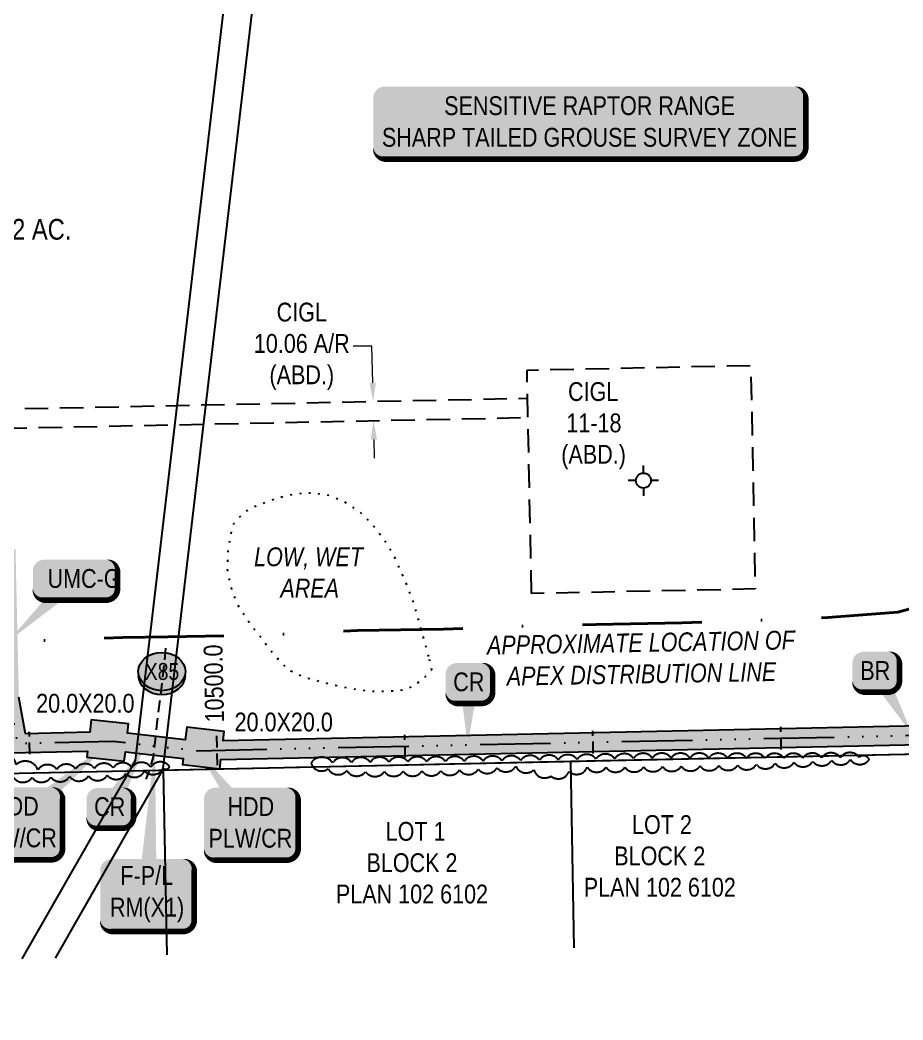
# Model space of a CAD drawing. Extents: x 88833 to 97610, y 5963373 to 5974710.
# Drawn here: x 94352 to 94822, y 5964154 to 5964686 of the extents above; entities that cross this region are included whole.
import ezdxf
from ezdxf.enums import TextEntityAlignment as Align

# ---------------------------------------------------------------- set-up
doc = ezdxf.new("R2010")
doc.units = 0
doc.header["$LTSCALE"] = 5
doc.header["$PDSIZE"] = 5
for name, pattern in [('0', [1, 1, 0]), ('COOP2', [10, 5, -1, 0, -1, 0, -1, 0, -1, 0, -1]), ('DASHDOT', [25.4, 12.7, -6.35, 0, -6.35]), ('foc-ACCESSROAD', [3.75, 2.5, -1.25]), ('foc-QUARTERLINE', [33, 25, -3, 2, -3]), ('foc-TIELINE', [1.875, 1.25, -0.625]), ('foc-TOPO', [1, 0.2, -0.8]), ('UG_PIPE', [1.875, 1.25, -0.625])]:
    doc.linetypes.add(name, pattern=pattern)
doc.layers.get('Defpoints').update_dxf_attribs({"color": 9})
for name, color, linetype in [('AS-PIPE-UG', 44, 'UG_PIPE'), ('AS-WILDLIFE-BLOCK', 131, 'Continuous'), ('F-AR', 190, 'foc-ACCESSROAD'), ('F-RW', 190, 'Continuous'), ('F-WS', 190, 'foc-ACCESSROAD'), ('F-WS-S', 8, 'Continuous'), ('L-AREAREQUIRED', 7, 'Continuous'), ('L-QSEC', 8, 'foc-QUARTERLINE'), ('L-TITLEDB', 4, 'Continuous'), ('L-TITLEDB-T', 4, 'Continuous'), ('P-APEX RECON PAY ITEMS', 240, 'Continuous'), ('P-APEX RECON-10m BUFFER', 51, 'COOP2'), ('P-APEX RECON-URBAN', 30, 'COOP2'), ('P-APEX RECON-WORK AREA', 104, 'Continuous'), ('P-BUFFER-PURPLE', 187, 'foc-TIELINE'), ('P-BUFFER-PURPLE-T', 187, 'Continuous'), ('P-CROSSINGS', 250, 'Continuous'), ('T-BUSH', 110, '0'), ('T-LOW-AREA', 48, 'foc-TOPO'), ('T-LOW-AREA-T', 48, 'Continuous')]:
    doc.layers.add(name, color=color, linetype=linetype)
for name, color, linetype, lineweight in [('AS-RECON EXISTING', 151, 'DASHDOT', 40), ('AS-RECON EXISTING-T', 151, 'Continuous', 40), ('F-AR-T', 190, 'Continuous', 9), ('F-WS-T', 190, 'Continuous', 9), ('P-APEX RECON-TWS-T', 104, 'Continuous', 9)]:
    doc.layers.add(name, color=color, linetype=linetype, lineweight=lineweight)
doc.layers.add('P-APEX RECON-TO BE DRILLED-H', color=7, linetype='Continuous', true_color=0xffafe1)
doc.styles.add('1.8', font='ARIALN.TTF', dxfattribs={"height": 2})
doc.styles.add('100L', font='ARIALN.TTF', dxfattribs={"height": 10})
doc.styles.add('175L', font='ARIALN.TTF', dxfattribs={"height": 2})
doc.styles.add('80', font='ARIALN.TTF', dxfattribs={"height": 10})
doc.styles.add('80CG', font='ARIALN.TTF', dxfattribs={"height": 10})
doc.styles.add('Crossing', font='ARIALN.TTF', dxfattribs={"height": 10})
doc.dimstyles.new('Compass 5 000', dxfattribs={"dimscale": 5, "dimtxt": 9, "dimasz": 2, "dimexe": 0.2, "dimexo": 0.0625, "dimgap": 0.5, "dimtad": 0, "dimtih": 1, "dimtoh": 1, "dimzin": 0, "dimdsep": 46, "dimtxsty": '80CG', "dimcen": 0.1, "dimse1": 1, "dimse2": 1, "dimclrd": 256, "dimclrt": 256, "dimaunit": 1, "dimadec": 4, "dimazin": 0, "dimtfac": 0.06, "dimtofl": 0, "dimtmove": 0, "dimatfit": 1, "dimfxl": 0.2, "dimtolj": 1, "dimtzin": 0, "dimlwd": -1, "dimarcsym": 0})

# ---------------------------------------------------------------- blocks, each defined once
blk = doc.blocks.new('GABD')
for p, q in [((0, 0.8077887898252811), (0, 1.615577579648743)), ((-0.8077887898243716, 0), (-1.615577579648743, 0)), ((1.615577579648743, 0), (0.8077887898243716, 0)), ((0, -0.8077887898252811), (0, -1.615577579648743))]:
    blk.add_line(p, q)
blk.add_circle((0, 0), 0.8)
blk = doc.blocks.new('*D482')
at = {"layer": 'Defpoints', "color": 0, "transparency": 16777216}
for p in [(94513.4586843034, 5964482.399048276), (94540.05017584616, 5964482.949878772), (94513.66702787382, 5964472.341205915)]:
    blk.add_point(p, dxfattribs=at)
at = {"layer": 'F-AR-T', "transparency": 16777216}
for p, q in [((94539.43925265364, 5964512.442361568), (94529.43925265367, 5964512.442361567)), ((94539.84307488157, 5964492.947734002), (94539.43925265364, 5964512.442361568)), ((94540.46562038116, 5964462.89418118), (94540.67272134576, 5964452.896325951))]:
    blk.add_line(p, q, dxfattribs=at)
for points in [[(94541.50938408649, 5964492.982250829), (94538.17676567666, 5964492.913217175), (94540.05017584616, 5964482.949878772)], [(94542.13192958607, 5964462.928698007), (94538.79931117625, 5964462.859664353), (94540.25851941657, 5964472.89203641)]]:
    blk.add_solid(points, dxfattribs=at)
at = {"layer": 'F-AR-T', "transparency": 16777216, "insert": (94502.1575336907, 5964512.442361568), "char_height": 10, "attachment_point": 5, "style": '80CG'}
blk.add_mtext('\\A1;CIGL\\P10.06 A/R\\P(ABD.)', dxfattribs=at)
blk = doc.blocks.new('*U851')
h = blk.add_hatch(color=255)
edge = h.paths.add_edge_path()
edge.add_line((-109, -20), (109, -20))
edge.add_arc((109, -14), 6, 270, 360)
edge.add_line((115, -14), (115, 12.5))
edge.add_arc((109, 12.5), 6, 0, 90)
edge.add_line((109, 18.5), (-109, 18.5))
edge.add_arc((-109, 12.5), 6, 90, 180)
edge.add_line((-115, 12.5), (-115, -14))
edge.add_arc((-109, -14), 6, 180, 270)
at = {"color": 131, "flags": 128}
blk.add_lwpolyline([(-109, -20, 3, 3, 0), (109, -20, 3, 3, 0.414213562373095), (115, -14, 3, 3, 0), (115, 12.5, 3, 0, 0.414213562373095), (109, 18.5, 0, 0, 0), (-109, 18.5, 0, 0, 0.414213562373095), (-115, 12.5, 0, 0, 0), (-115, -14, 0, 3, 0.414213562373095)], format="xyseb", close=True, dxfattribs=at)
at = {"color": 131, "style": '80'}
blk.add_attdef('ENTER_TEXT_001', (-35.98567530695772, -4.996589358799454), '', height=10, dxfattribs=at)
blk = doc.blocks.new('*U869')
at = {"true_color": 0xffffa8}
h = blk.add_hatch(color=51, dxfattribs=at)
edge = h.paths.add_edge_path()
edge.add_line((-16.49999999999998, -11.5), (16.49999999999998, -11.5))
edge.add_arc((16.49999999999998, -5.499999999999993), 6.000000000000007, 269.9999999999999, 359.9999999999999)
edge.add_line((22.49999999999999, -5.5), (22.49999999999999, 4))
edge.add_arc((16.49999999999998, 3.999999999999993), 6.000000000000007, 6.361109362927026e-14, 90.00000000000007)
edge.add_line((16.49999999999998, 10), (-16.49999999999998, 10))
edge.add_arc((-16.49999999999998, 3.999999999999993), 6.000000000000007, 89.99999999999993, 179.9999999999999)
edge.add_line((-22.49999999999999, 4), (-22.49999999999999, -5.5))
edge.add_arc((-16.49999999999998, -5.499999999999993), 6.000000000000007, 180, 270.0000000000001)
at = {"color": 240, "flags": 128}
blk.add_lwpolyline([(-16.49999999999998, -11.5, 3, 3, 0), (16.49999999999998, -11.5, 3, 3, 0.4142135623730951), (22.49999999999999, -5.5, 3, 3, 0), (22.49999999999999, 4, 3, 0, 0.4142135623730951), (16.49999999999998, 10, 0, 0, 0), (-16.49999999999998, 10, 0, 0, 0.4142135623730951), (-22.49999999999999, 4, 0, 0, 0), (-22.49999999999999, -5.5, 0, 3, 0.4142135623730951)], format="xyseb", close=True, dxfattribs=at)
for points in [[(-35.60513901126009, -33.46290712377059, 0, 9.999999999999988, 0), (0, 0, 4.999999999999994, 4.999999999999994, 0)], [(-0.9975861934179426, -11.43768851242966, 0, 10, 0), (0, 0, 5, 5, 0)]]:
    blk.add_lwpolyline(points, format="xyseb", dxfattribs=at)
at = {"color": 4, "style": '80'}
blk.add_attdef('OTHER_001', (-14.69645293315144, -5.003410641200546), '', height=10, dxfattribs=at)
blk = doc.blocks.new('*U890')
at = {"true_color": 0xffffa8}
h = blk.add_hatch(color=51, dxfattribs=at)
edge = h.paths.add_edge_path()
edge.add_line((-18.99999999999998, -20), (18.99999999999997, -20))
edge.add_arc((18.99999999999998, -13.99999999999999), 6.000000000000007, 269.9999999999999, 359.9999999999999)
edge.add_line((24.99999999999999, -14), (24.99999999999999, 12.5))
edge.add_arc((18.99999999999999, 12.49999999999999), 6.000000000000007, 6.785183320455494e-14, 90.00000000000007)
edge.add_line((18.99999999999998, 18.5), (-18.99999999999997, 18.5))
edge.add_arc((-18.99999999999998, 12.49999999999999), 6.000000000000007, 89.99999999999993, 179.9999999999999)
edge.add_line((-24.99999999999999, 12.5), (-24.99999999999999, -14))
edge.add_arc((-18.99999999999999, -13.99999999999999), 6.000000000000007, 180, 270.0000000000001)
at = {"color": 240, "flags": 128}
for points in [[(50.84986986648108, 43.12902467753035, 0, 9.999999999999988, 0), (0, 0, 4.999999999999994, 4.999999999999994, 0)], [(-0.9975861934179426, -11.43768851242966, 0, 10, 0), (0, 0, 5, 5, 0)]]:
    blk.add_lwpolyline(points, format="xyseb", dxfattribs=at)
blk.add_lwpolyline([(-18.99999999999998, -20, 3, 3, 0), (18.99999999999997, -20, 3, 3, 0.4142135623730951), (24.99999999999999, -14, 3, 3, 0), (24.99999999999999, 12.5, 3, 0, 0.4142135623730951), (18.99999999999998, 18.5, 0, 0, 0), (-18.99999999999997, 18.5, 0, 0, 0.4142135623730951), (-24.99999999999999, 12.5, 0, 0, 0), (-24.99999999999999, -14, 0, 3, 0.4142135623730951)], format="xyseb", close=True, dxfattribs=at)
at = {"color": 4, "style": '80'}
blk.add_attdef('OTHER_001', (-14.69645293315144, -5.003410641200546), '', height=10, dxfattribs=at)
blk = doc.blocks.new('*U891')
at = {"true_color": 0xffffa8}
h = blk.add_hatch(color=51, dxfattribs=at)
edge = h.paths.add_edge_path()
edge.add_line((-18.99999999999998, -20), (18.99999999999997, -20))
edge.add_arc((18.99999999999998, -13.99999999999999), 6.000000000000007, 269.9999999999999, 359.9999999999999)
edge.add_line((24.99999999999999, -14), (24.99999999999999, 12.5))
edge.add_arc((18.99999999999999, 12.49999999999999), 6.000000000000007, 6.785183320455494e-14, 90.00000000000007)
edge.add_line((18.99999999999998, 18.5), (-18.99999999999997, 18.5))
edge.add_arc((-18.99999999999998, 12.49999999999999), 6.000000000000007, 89.99999999999993, 179.9999999999999)
edge.add_line((-24.99999999999999, 12.5), (-24.99999999999999, -14))
edge.add_arc((-18.99999999999999, -13.99999999999999), 6.000000000000007, 180, 270.0000000000001)
at = {"color": 240, "flags": 128}
for points in [[(-28.37429505940707, 38.30805477235069, 0, 9.999999999999988, 0), (0, 0, 4.999999999999994, 4.999999999999994, 0)], [(-0.9975861934179426, -11.43768851242966, 0, 10, 0), (0, 0, 5, 5, 0)]]:
    blk.add_lwpolyline(points, format="xyseb", dxfattribs=at)
blk.add_lwpolyline([(-18.99999999999998, -20, 3, 3, 0), (18.99999999999997, -20, 3, 3, 0.4142135623730951), (24.99999999999999, -14, 3, 3, 0), (24.99999999999999, 12.5, 3, 0, 0.4142135623730951), (18.99999999999998, 18.5, 0, 0, 0), (-18.99999999999997, 18.5, 0, 0, 0.4142135623730951), (-24.99999999999999, 12.5, 0, 0, 0), (-24.99999999999999, -14, 0, 3, 0.4142135623730951)], format="xyseb", close=True, dxfattribs=at)
at = {"color": 4, "style": '80'}
blk.add_attdef('OTHER_001', (-14.69645293315144, -5.003410641200546), '', height=10, dxfattribs=at)
blk = doc.blocks.new('*U892')
at = {"true_color": 0xffffa8}
h = blk.add_hatch(color=51, dxfattribs=at)
edge = h.paths.add_edge_path()
edge.add_line((-18.99999999999998, -20), (18.99999999999997, -20))
edge.add_arc((18.99999999999998, -13.99999999999999), 6.000000000000007, 269.9999999999999, 359.9999999999999)
edge.add_line((24.99999999999999, -14), (24.99999999999999, 12.5))
edge.add_arc((18.99999999999999, 12.49999999999999), 6.000000000000007, 6.785183320455494e-14, 90.00000000000007)
edge.add_line((18.99999999999998, 18.5), (-18.99999999999997, 18.5))
edge.add_arc((-18.99999999999998, 12.49999999999999), 6.000000000000007, 89.99999999999993, 179.9999999999999)
edge.add_line((-24.99999999999999, 12.5), (-24.99999999999999, -14))
edge.add_arc((-18.99999999999999, -13.99999999999999), 6.000000000000007, 180, 270.0000000000001)
at = {"color": 240, "flags": 128}
for points in [[(4.089662841338513, 78.79113039826434, 0, 9.999999999999988, 0), (0, 0, 4.999999999999994, 4.999999999999994, 0)], [(-0.9975861934179426, -11.43768851242966, 0, 10, 0), (0, 0, 5, 5, 0)]]:
    blk.add_lwpolyline(points, format="xyseb", dxfattribs=at)
blk.add_lwpolyline([(-18.99999999999998, -20, 3, 3, 0), (18.99999999999997, -20, 3, 3, 0.4142135623730951), (24.99999999999999, -14, 3, 3, 0), (24.99999999999999, 12.5, 3, 0, 0.4142135623730951), (18.99999999999998, 18.5, 0, 0, 0), (-18.99999999999997, 18.5, 0, 0, 0.4142135623730951), (-24.99999999999999, 12.5, 0, 0, 0), (-24.99999999999999, -14, 0, 3, 0.4142135623730951)], format="xyseb", close=True, dxfattribs=at)
at = {"color": 4, "style": '80'}
blk.add_attdef('OTHER_001', (-14.69645293315144, -5.003410641200546), '', height=10, dxfattribs=at)
blk = doc.blocks.new('*U877')
at = {"true_color": 0xffffa8}
h = blk.add_hatch(color=51, dxfattribs=at)
edge = h.paths.add_edge_path()
edge.add_line((-6.499999999999975, -11.5), (6.499999999999975, -11.5))
edge.add_arc((6.499999999999982, -5.499999999999993), 6.000000000000007, 269.9999999999999, 359.9999999999999)
edge.add_line((12.49999999999999, -5.5), (12.49999999999999, 4))
edge.add_arc((6.499999999999982, 3.999999999999993), 6.000000000000007, 6.361109362927026e-14, 90.00000000000007)
edge.add_line((6.499999999999975, 10), (-6.499999999999975, 10))
edge.add_arc((-6.499999999999982, 3.999999999999993), 6.000000000000007, 89.99999999999993, 179.9999999999999)
edge.add_line((-12.49999999999999, 4), (-12.49999999999999, -5.5))
edge.add_arc((-6.499999999999982, -5.499999999999993), 6.000000000000007, 180, 270.0000000000001)
at = {"color": 240, "flags": 128}
blk.add_lwpolyline([(-6.499999999999975, -11.5, 3, 3, 0), (6.499999999999975, -11.5, 3, 3, 0.4142135623730951), (12.49999999999999, -5.5, 3, 3, 0), (12.49999999999999, 4, 3, 0, 0.4142135623730951), (6.499999999999975, 10, 0, 0, 0), (-6.499999999999975, 10, 0, 0, 0.4142135623730951), (-12.49999999999999, 4, 0, 0, 0), (-12.49999999999999, -5.5, 0, 3, 0.4142135623730951)], format="xyseb", close=True, dxfattribs=at)
for points in [[(-0.9975861934179426, -11.43768851242966, 0, 10, 0), (0, 0, 5, 5, 0)], [(-0.8153155045217825, -33.97594803567991, 0, 9.999999999999991, 0), (0, 0, 4.999999999999996, 4.999999999999996, 0)]]:
    blk.add_lwpolyline(points, format="xyseb", dxfattribs=at)
at = {"color": 4, "style": '80'}
blk.add_attdef('OTHER_001', (-14.69645293315144, -5.003410641200546), '', height=10, dxfattribs=at)
blk = doc.blocks.new('*U894')
at = {"true_color": 0xffffa8}
h = blk.add_hatch(color=51, dxfattribs=at)
edge = h.paths.add_edge_path()
edge.add_line((-6.499999999999975, -11.5), (6.499999999999975, -11.5))
edge.add_arc((6.499999999999982, -5.499999999999993), 6.000000000000007, 269.9999999999999, 359.9999999999999)
edge.add_line((12.49999999999999, -5.5), (12.49999999999999, 4))
edge.add_arc((6.499999999999982, 3.999999999999993), 6.000000000000007, 6.361109362927026e-14, 90.00000000000007)
edge.add_line((6.499999999999975, 10), (-6.499999999999975, 10))
edge.add_arc((-6.499999999999982, 3.999999999999993), 6.000000000000007, 89.99999999999993, 179.9999999999999)
edge.add_line((-12.49999999999999, 4), (-12.49999999999999, -5.5))
edge.add_arc((-6.499999999999982, -5.499999999999993), 6.000000000000007, 180, 270.0000000000001)
at = {"color": 240, "flags": 128}
blk.add_lwpolyline([(-6.499999999999975, -11.5, 3, 3, 0), (6.499999999999975, -11.5, 3, 3, 0.4142135623730951), (12.49999999999999, -5.5, 3, 3, 0), (12.49999999999999, 4, 3, 0, 0.4142135623730951), (6.499999999999975, 10, 0, 0, 0), (-6.499999999999975, 10, 0, 0, 0.4142135623730951), (-12.49999999999999, 4, 0, 0, 0), (-12.49999999999999, -5.5, 0, 3, 0.4142135623730951)], format="xyseb", close=True, dxfattribs=at)
for points in [[(-0.9975861934179426, -11.43768851242966, 0, 10, 0), (0, 0, 5, 5, 0)], [(19.17366396346551, -33.88353419161138, 0, 9.99999999999999, 0), (0, 0, 4.999999999999995, 4.999999999999995, 0)]]:
    blk.add_lwpolyline(points, format="xyseb", dxfattribs=at)
at = {"color": 4, "style": '80'}
blk.add_attdef('OTHER_001', (-14.69645293315144, -5.003410641200546), '', height=10, dxfattribs=at)
blk = doc.blocks.new('xing2')
h = blk.add_hatch(color=50)
h.dxf.hatch_style = 1
edge = h.paths.add_edge_path()
edge.add_ellipse((0, 0), major_axis=(-12.5, 0), ratio=0.8162973455633619, start_angle=0, end_angle=360)
h = blk.add_hatch(color=250)
h.dxf.hatch_style = 1
edge = h.paths.add_edge_path()
edge.add_ellipse((0, -2.047489049626165), major_axis=(-12.5, 0), ratio=0.8162973455633619, start_angle=0, end_angle=180)
edge.add_line((12.5, -2.047489049626165), (12.5, 0))
edge.add_ellipse((0, 0), major_axis=(-12.5, 0), ratio=0.8162973455633619, start_angle=0, end_angle=180, ccw=False)
edge.add_line((-12.5, 0), (-12.5, -2.047489049626165))
at = {"color": 250}
blk.add_ellipse((0, 0), major_axis=(-12.5, 0), ratio=0.8162973455633619, dxfattribs=at)
blk.add_ellipse((0, -2.047489049626165), major_axis=(-12.5, 0), ratio=0.8162973455633619, start_param=0, end_param=3.141592653589793, dxfattribs=at)
at = {"color": 250, "style": 'Crossing'}
blk.add_attdef('CROSSING', text='', height=9, dxfattribs=at).set_placement((0.08916442567715421, 0.0199513138486509), align=Align.MIDDLE_CENTER)
at = {"color": 250, "style": 'Crossing', "flags": 1}
for tag, p in [('OWNER', (0.08916442567715421, -12.49201765665748)), ('DESCRIPTION', (0.08916442567715421, -25.770021277247)), ('LOCATION', (0.08916442567715421, -39.30337514164421)), ('DWG_REF', (0.08916442567715421, -52.83672900604233))]:
    blk.add_attdef(tag, text='', height=9, dxfattribs=at).set_placement(p, align=Align.MIDDLE_CENTER)
blk = doc.blocks.new('*U1200')
at = {"true_color": 0xffffa8}
h = blk.add_hatch(color=51, dxfattribs=at)
edge = h.paths.add_edge_path()
edge.add_line((-6.499999999999975, -11.5), (6.499999999999975, -11.5))
edge.add_arc((6.499999999999982, -5.499999999999993), 6.000000000000007, 269.9999999999999, 359.9999999999999)
edge.add_line((12.49999999999999, -5.5), (12.49999999999999, 4))
edge.add_arc((6.499999999999982, 3.999999999999993), 6.000000000000007, 6.361109362927026e-14, 90.00000000000007)
edge.add_line((6.499999999999975, 10), (-6.499999999999975, 10))
edge.add_arc((-6.499999999999982, 3.999999999999993), 6.000000000000007, 89.99999999999993, 179.9999999999999)
edge.add_line((-12.49999999999999, 4), (-12.49999999999999, -5.5))
edge.add_arc((-6.499999999999982, -5.499999999999993), 6.000000000000007, 180, 270.0000000000001)
at = {"color": 240, "flags": 128}
for points in [[(18.66855939417882, 32.84967319477791, 0, 9.99999999999999, 0), (0, 0, 4.999999999999995, 4.999999999999995, 0)], [(-0.9975861934179426, -11.43768851242966, 0, 10, 0), (0, 0, 5, 5, 0)]]:
    blk.add_lwpolyline(points, format="xyseb", dxfattribs=at)
blk.add_lwpolyline([(-6.499999999999975, -11.5, 3, 3, 0), (6.499999999999975, -11.5, 3, 3, 0.4142135623730951), (12.49999999999999, -5.5, 3, 3, 0), (12.49999999999999, 4, 3, 0, 0.4142135623730951), (6.499999999999975, 10, 0, 0, 0), (-6.499999999999975, 10, 0, 0, 0.4142135623730951), (-12.49999999999999, 4, 0, 0, 0), (-12.49999999999999, -5.5, 0, 3, 0.4142135623730951)], format="xyseb", close=True, dxfattribs=at)
at = {"color": 4, "style": '80'}
blk.add_attdef('OTHER_001', (-14.69645293315144, -5.003410641200546), '', height=10, dxfattribs=at)

msp = doc.modelspace()

# ---------------------------------------------------------------- hatches: boundary and pattern name
at = {"layer": 'P-APEX RECON-10m BUFFER', "transparency": 33554687}
h = msp.add_hatch(color=256, dxfattribs=at)
h.dxf.hatch_style = 1
h.paths.add_polyline_path([(94027.14514749341, 5964387.752382588), (94044.0940982282, 5964388.107336304), (94044.2007155438, 5964383.087543247), (94064.18029968208, 5964383.51189732), (94064.07373316944, 5964388.52929846), (94130.82409521048, 5964389.947035076), (94130.93071253416, 5964384.92724164), (94136.02959089138, 5964385.035538679), (94136.54419630962, 5964368.792958484), (94131.55067934319, 5964368.634751422), (94132.18350758974, 5964348.660683556), (94152.15757545638, 5964349.293511802), (94151.52474720965, 5964369.267579658), (94146.53123024282, 5964369.109372607), (94146.01992694924, 5964385.247727269), (94150.91029667259, 5964385.351595713), (94150.80367934876, 5964390.371389149), (94236.89238976364, 5964392.199860375), (94236.99925407593, 5964387.168438139), (94241.94306721911, 5964387.273441688), (94242.44197502449, 5964357.686458154), (94249.18530391603, 5964321.822705471), (94208.55380888564, 5964316.296363313), (94190.71280916203, 5964314.615190696), (94028.7997072336, 5964310.203413362), (94028.90627836264, 5964305.20844037), (94191.01553752056, 5964309.625562559), (94209.12506125688, 5964311.332038432), (94250.10969647916, 5964316.906411633), (94250.60739045155, 5964314.259473627), (94251.78947954964, 5964302.70376456), (94259.80872703707, 5964296.748103892), (94262.13829000475, 5964299.725882212), (94260.50487357145, 5964315.693616897), (94252.41833084896, 5964358.701124453), (94251.932954911, 5964387.485620755), (94256.97883821453, 5964387.592792201), (94256.87197390206, 5964392.624214459), (94340.27434668165, 5964394.395629537), (94341.85686531388, 5964324.917067632), (94346.984424141, 5964296.269312441), (94388.34945951463, 5964297.197482883), (94387.98996752787, 5964294.025802822), (94407.84691421705, 5964291.775130286), (94408.40958232744, 5964296.739366718), (94439.15376362695, 5964293.254687744), (94438.78661667829, 5964290.015470473), (94458.64356336747, 5964287.764797927), (94459.20323889396, 5964292.70263178), (94839.16438874399, 5964300.866344762), (94838.84242838134, 5964310.853778367), (94460.33880746558, 5964302.721381343), (94460.89423591386, 5964307.621744606), (94441.03728922502, 5964309.872417163), (94440.27909989991, 5964303.183161087), (94409.5349186008, 5964306.667840073), (94410.09758676344, 5964311.632076976), (94390.24064007442, 5964313.882749522), (94389.48517479972, 5964307.217526848), (94355.31292144483, 5964306.450751837), (94351.82872625299, 5964325.917007469), (94350.03661970304, 5964404.597272795), (94256.65979686835, 5964402.614006395), (94256.55448414183, 5964407.572376349), (94236.57490000322, 5964407.148022277), (94236.68021273075, 5964402.189652282), (94150.59150231873, 5964400.361180928), (94150.48594259989, 5964405.33117984), (94130.50635846128, 5964404.906825778), (94130.61191818077, 5964399.936826814), (94063.86155614203, 5964398.519090109), (94063.75594560937, 5964403.491481447), (94043.7763614711, 5964403.067127385), (94043.88192118249, 5964398.097128813), (94026.93200893918, 5964397.742154961)])
at = {"layer": 'P-APEX RECON-TO BE DRILLED-H', "transparency": 33554687}
h = msp.add_hatch(color=256, dxfattribs=at)
h.dxf.hatch_style = 1
h.paths.add_polyline_path([(94401.38436156562, 5964297.535635728), (94402.5096978392, 5964307.464109072), (94447.23455389972, 5964302.394799713), (94446.67188578933, 5964297.430563263), (94446.10921762664, 5964292.466326359)])

# ---------------------------------------------------------------- linework, layer by layer
at = {"layer": 'AS-PIPE-UG', "flags": 128}
msp.add_lwpolyline([(94429.77559820234, 5964351.972483351), (94428.07826748354, 5964335.401772502), (94426.59385869952, 5964323.423564053), (94425.16922027344, 5964312.1510018), (94424.21839917115, 5964303.245229055), (94423.57960850935, 5964298.366538303), (94422.99107457994, 5964293.521939554), (94421.46968328324, 5964288.8150165), (94420.9129851153, 5964286.308240965), (94419.25380242617, 5964282.23005324)], dxfattribs=at)
at = {"layer": 'AS-RECON EXISTING', "flags": 128}
msp.add_lwpolyline([(94143.24833435786, 5964352.245432088), (94145.78577911576, 5964352.277282813), (94162.81484454419, 5964352.830549662), (94172.37201837893, 5964353.23780468), (94182.99441436947, 5964353.460671333), (94205.32274005377, 5964352.920456802), (94220.43573436797, 5964353.283005531), (94227.18131663489, 5964354.335705928), (94243.35077043227, 5964354.049343484), (94246.1768284552, 5964354.142210099), (94247.96995072709, 5964354.468239196), (94251.24377081117, 5964354.078617184), (94277.30027330446, 5964355.108818317), (94290.76525978743, 5964355.685837363), (94305.45603847018, 5964355.529608597), (94328.80463385482, 5964355.302894165), (94342.63977412716, 5964355.427438524), (94375.25554911813, 5964356.247149273), (94407.12473941242, 5964357.644645343), (94431.02723713976, 5964357.986458292), (94462.70358607179, 5964358.460159033), (94499.85341209358, 5964359.626075725), (94531.70115260065, 5964361.29676332), (94577.52303931228, 5964362.001387138), (94624.49323189438, 5964363.788941823), (94658.65225506052, 5964364.541863822), (94704.09280968402, 5964365.342949712), (94729.19640014267, 5964366.312350099), (94762.67699268772, 5964367.142951118), (94781.66500743877, 5964368.271248179), (94818.87922991208, 5964371.132971136), (94829.3782349597, 5964373.905885224), (94839.4673108414, 5964375.802165762), (94851.67296116873, 5964377.017216519), (94854.01563523906, 5964378.190130576), (94859.52470823574, 5964382.562540866), (94862.06157475091, 5964386.448980439), (94873.10849429069, 5964405.727398052), (94878.31006468496, 5964414.271049444), (94883.27816785139, 5964422.654336621), (94893.51212208488, 5964440.54072308), (94897.68823922108, 5964445.512518797), (94901.68329243446, 5964448.459856896), (94903.57696517059, 5964449.682554597), (94904.87521017842, 5964450.072415527), (94910.50561102865, 5964450.940142744), (94920.64754904131, 5964450.533318772), (94926.20736232171, 5964450.684212291), (94928.77831111701, 5964450.688456435)], dxfattribs=at)
at = {"layer": 'F-AR', "flags": 128}
msp.add_lwpolyline([(94024.82688057805, 5964462.215107487), (94622.35876968795, 5964474.592705257), (94622.15541349792, 5964484.650650943), (94024.61853700747, 5964472.272949834)], close=True, dxfattribs=at)
at = {"layer": 'F-RW', "flags": 128}
for points in [[(94353.61818782458, 5964186.752368575), (94411.06, 5964287.473), (94413.7960000002, 5964292.272), (94507.531, 5965090.159), (94507.43400000001, 5965093.578), (94504.60118805726, 5965193.688844485)], [(94519.57817483194, 5965193.996432844), (94522.41100000021, 5965093.881), (94522.5350000002, 5965089.531), (94428.39500000021, 5964287.867999987), (94428.349, 5964287.476), (94427.85800000021, 5964286.616), (94371.09789240386, 5964187.118668714)]]:
    msp.add_lwpolyline(points, dxfattribs=at)
at = {"layer": 'F-WS', "flags": 128}
msp.add_lwpolyline([(94624.25214744711, 5964380.946720698), (94621.84906753877, 5964499.802444506), (94740.70358511983, 5964502.264461066), (94743.1066650278, 5964383.408737257)], close=True, dxfattribs=at)
at = {"layer": 'L-QSEC', "flags": 128}
msp.add_lwpolyline([(94029.44090824205, 5964278.535464543), (95641.673, 5964313.204)], dxfattribs=at)
at = {"layer": 'L-TITLEDB', "flags": 128}
for points in [[(94430.61658730547, 5964188.852919568), (94428.66817199573, 5964287.120223908), (94644.88827724825, 5964291.769699888), (94646.79834746187, 5964192.590940187)], [(94644.88827724825, 5964291.769699888), (94839.32419684828, 5964295.950740948), (94853.25444397131, 5963493.188894486)]]:
    msp.add_lwpolyline(points, dxfattribs=at)
at = {"layer": 'P-APEX RECON-URBAN', "ltscale": 1.5, "flags": 128}
msp.add_lwpolyline([(89862.3144231309, 5969420.077827768), (89867.2103470219, 5969428.524596035), (89870.14172876735, 5969432.837993488), (89871.23414804651, 5969440.262044829), (89870.98573738692, 5969451.31204584), (89869.21394255273, 5969465.882083628), (89874.38183079123, 5969505.037689408), (89878.80659277725, 5969544.863734503), (89884.1514435575, 5969585.191215969), (89892.20559743706, 5969617.100633054), (89902.64243527879, 5969647.039175081), (89920.51151465335, 5969655.251927998), (90029.9257993548, 5969662.380119214), (90138.48069039815, 5969668.857980965), (90357.81694192986, 5969689.032902524), (90562.77498142899, 5969696.813603154), (90589.95981035582, 5969720.18618715), (90720.27254620194, 5969722.878932685), (90776.00617715603, 5969735.86694721), (91186.50274065787, 5969696.001902156), (91462.20749338125, 5969691.780471366), (92125.72649659759, 5969704.861594442), (92128.77294061036, 5969486.170019364), (92217.36435684729, 5969300.618202974), (92221.26775278136, 5969073.304265536), (93093.27690921753, 5969087.635830862), (93106.74073312819, 5968355.068553096), (93124.6981280196, 5968305.644354363), (93129.21661116328, 5968093.237360269), (93161.83295964824, 5968029.816529077), (93132.24549880826, 5967948.401460741), (93140.25788409355, 5967559.936543403), (93144.05561528994, 5967553.379365988), (93150.53987551002, 5967550.023315996), (93471.98933182954, 5967554.97460513), (93537.10975395488, 5967530.141949479), (93807.32326681334, 5967535.904419597), (93870.96798301328, 5967527.575662247), (94192.33727641888, 5967535.661390393), (94197.92342547815, 5967257.787708892), (94078.16795056922, 5967114.694833948), (94085.55366437012, 5966738.87183281), (94086.15603930214, 5966675.150077878), (93941.51745095891, 5966671.159270513), (93944.01049299899, 5966553.478190036), (93958.0435776508, 5965888.319777539), (93972.59845403822, 5965166.716988068), (93975.55523176982, 5965146.730762534), (93977.13828254829, 5965068.998099279), (93975.00792905138, 5965048.860464028), (93989.0368628249, 5964391.951417144), (94052.05034787196, 5964393.271078225), (94345.15548319234, 5964399.496451166), (94346.84279578344, 5964325.41703755), (94351.14867279292, 5964301.360032139), (94401.94702974972, 5964302.499872417), (94446.67188581123, 5964297.430563057), (95465.60363415693, 5964319.322975862)], dxfattribs=at)
at = {"layer": 'P-APEX RECON-WORK AREA', "flags": 128}
for points in [[(94838.84242838134, 5964310.853778367), (94460.33880746558, 5964302.721381343), (94460.89423591386, 5964307.621744606), (94441.03728922502, 5964309.872417163), (94440.27909989991, 5964303.183161087), (94409.5349186008, 5964306.667840073), (94410.09758676344, 5964311.632076976), (94390.24064007442, 5964313.882749522), (94389.48517479972, 5964307.217526848), (94355.31292144483, 5964306.450751837), (94351.82872625299, 5964325.917007469)], [(94346.984424141, 5964296.269312441), (94388.34945951463, 5964297.197482883), (94387.98996752787, 5964294.025802822), (94407.84691421705, 5964291.775130286), (94408.40958232744, 5964296.739366718), (94439.15376362695, 5964293.254687744), (94438.78661667829, 5964290.015470473), (94458.64356336747, 5964287.764797927), (94459.20323889396, 5964292.70263178), (94839.16438874399, 5964300.866344762)]]:
    msp.add_lwpolyline(points, dxfattribs=at)
at = {"layer": 'P-BUFFER-PURPLE'}
for p, q in [((94357.65911696442, 5964295.5093808), (94357.39013654861, 5964307.496817498)), ((94657.06867914015, 5964295.954464624), (94656.8111158612, 5964307.942152075)), ((94756.96607452162, 5964298.100825286), (94756.70851124267, 5964310.088512733)), ((94457.31681559015, 5964289.663795404), (94456.97339788487, 5964305.647378666)), ((94557.1712837586, 5964293.808103971), (94556.91372047957, 5964305.795791417))]:
    msp.add_line(p, q, dxfattribs=at)
at = {"layer": 'T-BUSH', "flags": 128}
for points in [[(94350.35852834822, 5964290.040401388, 0.52056705), (94341.50597422833, 5964294.674276809, 0.52056705), (94331.98641988031, 5964296.998759376, 0.52056705), (94323.32579806045, 5964292.332847096, 0.52056705), (94314.55719335763, 5964288.152214542, 0.52056705), (94318.91509124411, 5964283.752983259, 0.52056705), (94328.90608161401, 5964283.607807127, 0.52056705), (94338.89707198391, 5964283.462630994, 0.52056705), (94348.88806235365, 5964283.317454861, 0.52056705), (94358.87905272357, 5964283.172278728, 0.52056705), (94368.86701953117, 5964283.364800775, 0.52056705), (94378.85380874488, 5964283.688846881, 0.52056705), (94388.84059795892, 5964284.012892977, 0.52056705), (94398.82738717263, 5964284.336939093, 0.52056705), (94408.76469701974, 5964285.217949325, 0.52056705), (94418.65221076825, 5964286.659488972, 0.52056705), (94428.53972451677, 5964288.10102862, 0.52056705), (94431.90469356463, 5964288.988186545, 0.52056705), (94421.91572304649, 5964288.7403304, 0.52056705), (94411.92675252851, 5964288.492474245, 0.52056705), (94401.93778201038, 5964288.244618108, 0.52056705), (94391.94881149224, 5964287.996761964, 0.52056705), (94381.95984097396, 5964287.748905818, 0.52056705), (94371.97087045597, 5964287.501049673, 0.52056705), (94361.98189993783, 5964287.253193528, 0.52056705)], [(94507.03386673372, 5964290.852365362, 0.52056705), (94516.13036874977, 5964287.779207213, 0.52056705), (94526.07839167898, 5964286.842981771, 0.52056705), (94536.04116515166, 5964286.248393255, 0.52056705), (94546.0325643027, 5964286.362005274, 0.52056705), (94556.0239634536, 5964286.475617282, 0.52056705), (94566.0153626045, 5964286.58922929, 0.52056705), (94576.00497520615, 5964286.772444126, 0.52056705), (94585.98904616677, 5964287.171557816, 0.52056705), (94595.97311712708, 5964287.570671505, 0.52056705), (94605.92601182034, 5964288.348587217, 0.52056705), (94615.86515517395, 5964289.198818063, 0.52056705), (94625.50889202066, 5964287.292199759, 0.52056705), (94634.50135917157, 5964283.95618915, 0.52056705), (94644.1564104427, 5964286.376956208, 0.52056705), (94653.84478519109, 5964288.619787569, 0.52056705), (94663.83683026109, 5964288.619787569, 0.52056705), (94673.82887533109, 5964288.619787569, 0.52056705), (94683.81938871967, 5964288.789675247, 0.52056705), (94693.80980950427, 5964288.969834134, 0.52056705), (94703.80023028917, 5964289.14999302, 0.52056705), (94713.79065107378, 5964289.330151906, 0.52056705), (94723.78107185868, 5964289.510310793, 0.52056705), (94733.77149264341, 5964289.690469679, 0.52056705), (94743.75250772381, 5964290.131685062, 0.52056705), (94753.7299898737, 5964290.67095738, 0.52056705), (94763.70747202341, 5964291.210229688, 0.52056705), (94773.68495417299, 5964291.749502016, 0.52056705), (94783.66243632286, 5964292.288774334, 0.52056705), (94793.64378176445, 5964292.684986996, 0.52056705), (94803.63582683445, 5964292.684986996, 0.52056705), (94798.32681049916, 5964293.880047703, 0.52056705), (94788.33589600312, 5964293.729740628, 0.52056705), (94778.34498150693, 5964293.579433573, 0.52056705), (94768.35406701089, 5964293.429126509, 0.52056705), (94758.36252804575, 5964293.375017247, 0.52056705), (94748.37050418489, 5964293.395604815, 0.52056705), (94738.37848032433, 5964293.416192384, 0.52056705), (94728.38645646363, 5964293.436779952, 0.52056705), (94718.39443260278, 5964293.457367521, 0.52056705), (94708.40240874207, 5964293.477955089, 0.52056705), (94698.4103848815, 5964293.498542648, 0.52056705), (94688.4183610208, 5964293.519130216, 0.52056705), (94678.4280005804, 5964293.348442344, 0.52056705), (94668.43784602005, 5964293.154080445, 0.52056705), (94658.44769146, 5964292.959718565, 0.52056705), (94648.45753689978, 5964292.765356677, 0.52056705), (94638.46738233943, 5964292.570994787, 0.52056705), (94628.47722777937, 5964292.376632897, 0.52056705), (94618.487073219, 5964292.182271007, 0.52056705), (94608.4962905677, 5964292.029569014, 0.52056705), (94598.50481728363, 5964291.922675167, 0.52056705), (94588.51334399954, 5964291.81578132, 0.52056705), (94578.52187071547, 5964291.708887474, 0.52056705), (94568.53039743139, 5964291.601993626, 0.52056705), (94558.53892414732, 5964291.49509978, 0.52056705), (94548.54745086325, 5964291.388205932, 0.52056705), (94538.55597757916, 5964291.281312087, 0.52056705), (94528.5645042951, 5964291.174418239, 0.52056705), (94518.57303101101, 5964291.067524392, 0.52056705)]]:
    msp.add_lwpolyline(points, format="xyb", close=True, dxfattribs=at)
at = {"layer": 'T-LOW-AREA', "flags": 128}
msp.add_lwpolyline([(94569.58687932893, 5964347.453904748), (94567.82709167933, 5964354.031998272), (94565.80264976855, 5964361.225095306), (94563.79723538976, 5964368.590746298), (94561.46315678682, 5964376.396564935), (94558.30468518546, 5964384.859873892), (94554.79948504966, 5964392.907987544), (94550.85561623324, 5964401.732790953), (94545.8656656651, 5964409.570129357), (94539.99097573865, 5964417.316182541), (94532.94022564251, 5964424.419865556), (94525.06546322173, 5964429.572641718), (94516.94659495575, 5964433.133627706), (94508.48049613851, 5964434.217747109), (94503.42983729612, 5964434.397073767), (94493.78663158194, 5964432.972204863), (94484.97155156339, 5964430.152984602), (94476.57011869068, 5964426.91360011), (94470.97171456863, 5964423.783984128), (94465.82927727124, 5964417.986136776), (94463.96789297393, 5964410.929061092), (94462.79828705158, 5964402.865592666), (94462.52422765546, 5964394.141375606), (94464.18920088785, 5964385.196770755), (94465.85784223278, 5964380.2988847), (94468.02115126594, 5964375.230338538), (94470.9317126428, 5964370.322323635), (94474.17011348717, 5964365.765358718), (94477.60992119722, 5964361.13663944), (94481.02799822441, 5964356.802128159), (94484.47734610323, 5964352.239992735), (94491.50838974082, 5964343.810710373), (94495.21127290114, 5964340.400585198), (94503.27684600491, 5964336.629665762), (94512.85065709979, 5964334.022860625), (94517.92591259333, 5964332.771681542), (94523.00510936366, 5964331.565342373), (94528.14115706783, 5964330.511230263), (94538.63904855135, 5964329.120198342), (94544.04369909535, 5964329.033336197), (94549.19405195958, 5964329.263104568), (94554.23645875909, 5964329.406429242), (94561.5039278018, 5964331.750637067), (94566.93107800135, 5964335.84705476), (94571.22928912609, 5964340.210943949)], close=True, dxfattribs=at)

# ---------------------------------------------------------------- block references
at = {"layer": 'AS-WILDLIFE-BLOCK'}
ref = msp.add_blockref('*U851', (94655.03327926663, 5964631.967409985), dxfattribs=dict(at, xscale=0.9992045070000001, yscale=0.9992045070000001, zscale=0.9992045070000001))
ref.add_attrib('ENTER_TEXT_001', 'SENSITIVE RAPTOR RANGE', (94577.80962944186, 5964635.383289877), dxfattribs={"layer": '0', "color": 131, "height": 9.992045070000016, "style": '80'})
ref.add_attrib('ENTER_TEXT_002', 'SHARP TAILED GROUSE SURVEY ZONE', (94544.73909555397, 5964618.552669168), dxfattribs={"layer": '0', "color": 131, "height": 9.992045070000016, "style": '80'})
at = {"layer": 'F-WS-S', "xscale": 5, "yscale": 5, "zscale": 5}
msp.add_blockref('GABD', (94683.67686851992, 5964441.04401128), dxfattribs=at)
at = {"layer": 'P-APEX RECON PAY ITEMS'}
msp.add_blockref('*U869', (94381.76513901136, 5964388.982907123), dxfattribs=at).add_auto_attribs({'OTHER_001': 'UMC-G'})
ref = msp.add_blockref('*U894', (94807.2375496535, 5964340.050781266), dxfattribs=at)
ref.add_attrib('OTHER_001', 'BR', (94798.93945961256, 5964335.050781266), dxfattribs={"layer": '0', "color": 4, "height": 10, "style": '80'})
ref = msp.add_blockref('*U877', (94591.08687806079, 5964334.029975187), dxfattribs=at)
ref.add_attrib('OTHER_001', 'CR', (94582.62507724222, 5964329.026564546), dxfattribs={"layer": '0', "color": 4, "height": 10, "style": '80'})
ref = msp.add_blockref('*U890', (94350.09107530881, 5964259.415320073), dxfattribs=at)
ref.add_attrib('OTHER_001', 'HDD', (94337.5637901792, 5964262.922596108), dxfattribs={"layer": '0', "color": 4, "height": 10, "style": '80'})
ref.add_attrib('OTHER_002', 'PLW/CR', (94327.45806030199, 5964246.078576099), dxfattribs={"layer": '0', "color": 4, "height": 10, "style": '80'})
ref = msp.add_blockref('*U1200', (94400.29592863358, 5964267.67066369), dxfattribs=at)
ref.add_attrib('OTHER_001', 'CR', (94391.83412781502, 5964262.667253049), dxfattribs={"layer": '0', "color": 4, "height": 10, "style": '80'})
ref = msp.add_blockref('*U892', (94420.04610170079, 5964221.284486096), dxfattribs=at)
ref.add_attrib('OTHER_001', 'F-P/L', (94405.7759789177, 5964226.087805787), dxfattribs={"layer": '0', "color": 4, "height": 10, "style": '80'})
ref.add_attrib('OTHER_002', 'RM(X1)', (94400.23027632562, 5964209.25060706), dxfattribs={"layer": '0', "color": 4, "height": 10, "style": '80'})
ref = msp.add_blockref('*U891', (94475.20247248579, 5964259.220211035), dxfattribs=at)
ref.add_attrib('OTHER_001', 'HDD', (94462.67518735619, 5964262.72748707), dxfattribs={"layer": '0', "color": 4, "height": 10, "style": '80'})
ref.add_attrib('OTHER_002', 'PLW/CR', (94452.56945747897, 5964245.883467061), dxfattribs={"layer": '0', "color": 4, "height": 10, "style": '80'})

# ---------------------------------------------------------------- texts
at = {"layer": 'AS-RECON EXISTING-T', "insert": (94600.4181387078, 5964358.449894762), "char_height": 9.999999999999996, "attachment_point": 1, "rotation": 1.0099807576656306, "style": '100L'}
msp.add_mtext_dynamic_manual_height_columns('\\pi0.05;{\\fArial Narrow|b0|i1|c0|p34;APPROXIMATE LOCATION OF\\P\\pi10.265;APEX DISTRIBUTION LINE}', width=164.2541609822647, gutter_width=50, heights=[0], dxfattribs=at)
at = {"layer": 'F-WS-T', "insert": (94637.94692796102, 5964493.371308126), "char_height": 9.999999999999996, "attachment_point": 1, "style": '100L'}
msp.add_mtext_dynamic_manual_height_columns('\\pi5.6877;CIGL\\P\\pi4.7941;11-18\\P\\pi2.0826;(ABD.)', width=37.1393315143247, gutter_width=55, heights=[0], dxfattribs=at)
at = {"layer": 'L-AREAREQUIRED', "color": 5, "style": '100L'}
msp.add_text('PROJECT AREA = 1.261 HA  3.12 AC.', height=11.00000000000002, dxfattribs=at).set_placement((94269.97777838395, 5964565.834936075), align=Align.BOTTOM_CENTER)
at = {"layer": 'L-TITLEDB-T', "char_height": 9.992045070000017, "attachment_point": 1, "style": '100L'}
for s, insert in [('\\pi31.937; LOT 1\\P\\pi24.927;BLOCK 2\\P\\pi8.7083;PLAN 102 6102', (94511.59916350537, 5964259.541981322)), ('\\pi31.18; LOT 2\\P\\pi24.927;BLOCK 2\\P\\pi8.7083;PLAN 102 6102', (94643.26968960576, 5964263.159986281))]:
    msp.add_mtext_dynamic_manual_height_columns(s, width=96.75316346733447, gutter_width=55, heights=[0], dxfattribs=dict(at, insert=insert))
at = {"layer": 'P-BUFFER-PURPLE-T', "style": '1.8'}
msp.add_text('10500.0', height=9.99204507000001, rotation=91.2308477943609, dxfattribs=at).set_placement((94455.42042651534, 5964333.173229217), align=Align.MIDDLE_CENTER)
at = {"layer": 'T-LOW-AREA-T', "insert": (94476.12932407978, 5964405.507010279), "char_height": 9.992045070000014, "attachment_point": 1, "style": '1.8'}
msp.add_mtext_dynamic_manual_height_columns('\\pi0.69166;{\\fArial Narrow|b0|i1|c0|p34;LOW, WET\\P\\pi14.678;AREA}', width=59.95197746570921, gutter_width=10, heights=[0], dxfattribs=at)

# ---------------------------------------------------------------- dimensions: what is measured, and where the dimension line sits
at = {"layer": 'F-AR-T', "color": 5}
dim = msp.add_linear_dim(base=(94540.05017584616, 5964482.949878772), p1=(94513.66702787383, 5964472.341205915), p2=(94513.45868430343, 5964482.399048277), angle=91.18668596060199, text='CIGL\\P10.06 A/R\\P(ABD.)', dimstyle='Compass 5 000', dxfattribs=at)
dim.commit()
dim.dimension.update_dxf_attribs({"geometry": '*D482', "text_midpoint": (94502.1575336907, 5964512.442361568), "dimtype": 161})

# ---------------------------------------------------------------- next in the draw order: texts
at = {"layer": 'P-APEX RECON-TWS-T', "char_height": 9.999999999999996, "attachment_point": 1, "style": '175L', "bg_fill": 3, "box_fill_scale": 1.1, "bg_fill_color": 256, "bg_fill_transparency": 0}
for insert in [(94361.02995556885, 5964327.669365969), (94466.44742725439, 5964317.666200099)]:
    msp.add_mtext_dynamic_manual_height_columns('20.0X20.0', width=49.8612551159618, gutter_width=100, heights=[0], dxfattribs=dict(at, insert=insert))

# ---------------------------------------------------------------- next in the draw order: linework, layer by layer
at = {"layer": 'L-TITLEDB', "flags": 128}
msp.add_lwpolyline([(94029.44090824205, 5964278.535464543), (95641.673, 5964313.204)], dxfattribs=at)

# ---------------------------------------------------------------- next in the draw order: block references
at = {"layer": 'P-CROSSINGS', "xscale": 0.9992045070000001, "yscale": 0.9992045070000001, "zscale": 0.9992045070000001}
msp.add_blockref('xing2', (94427.79525685731, 5964339.514782726), dxfattribs=at).add_auto_attribs({'CROSSING': 'X85'})

doc.saveas('drawing.dxf')
